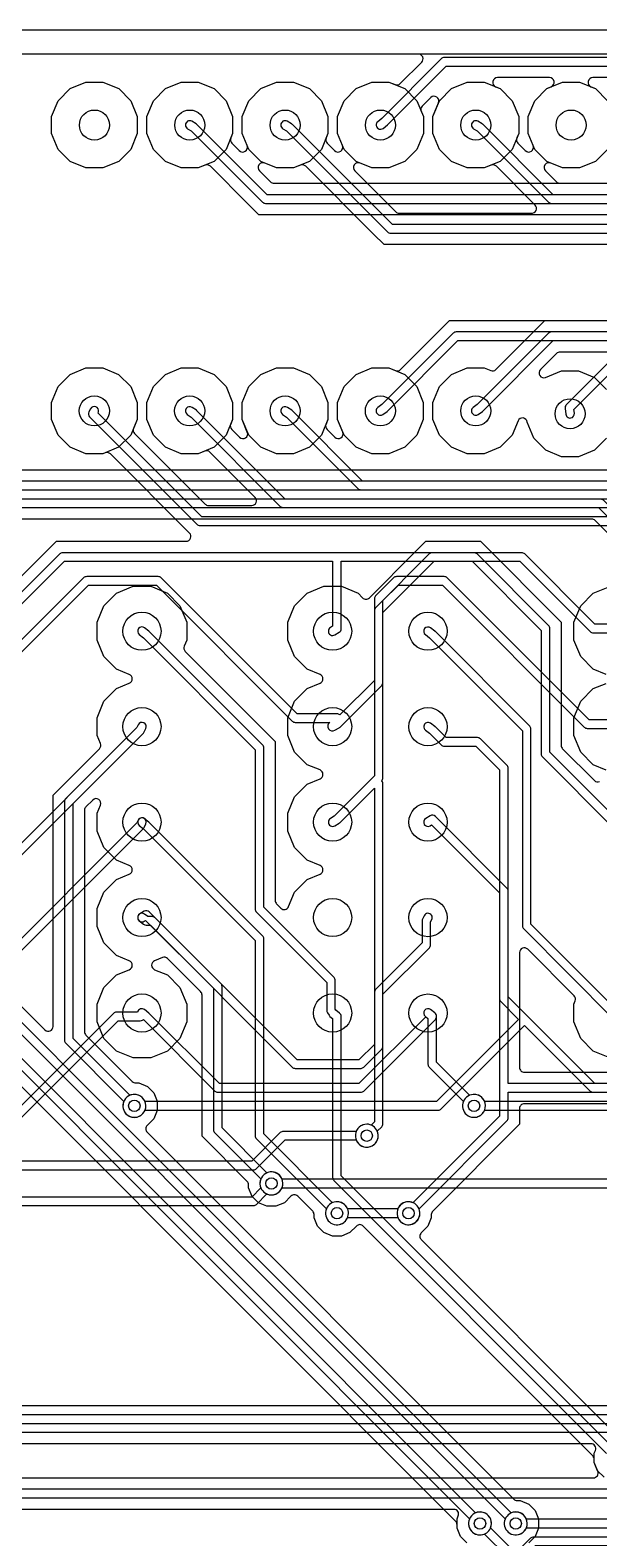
# Model space of a CAD drawing. Header units: millimetres. Extents: x -48 to 87, y -44 to 44.
# Drawn here: x -9.29 to 5.87, y 4.38 to 44.5 of the extents above; entities that cross this region are included whole.
import ezdxf

# ---------------------------------------------------------------- set-up
doc = ezdxf.new("R2010")
doc.units = ezdxf.units.MM

msp = doc.modelspace()

# ---------------------------------------------------------------- linework, layer by layer
at = {"layer": '16_copper'}
for points in [[(84.968, 43.865), (-46.07, 43.865, 0.019634), (-46.08, 43.865), (-46.279, 43.849, 0.05898), (-46.308, 43.843), (-46.686, 43.72, 0.078702), (-46.721, 43.702), (-47.043, 43.469, 0.078694), (-47.071, 43.441), (-47.304, 43.119, 0.078702), (-47.322, 43.084), (-47.445, 42.706, 0.05898), (-47.451, 42.677), (-47.467, 42.478, 0.019634), (-47.467, 42.468), (-47.467, -42.468, 0.019634)], [(28.666, 38.792), (0.144, 38.792), (-0.139, 39.075), (-0.139, 39.075), (-1.944, 40.88, 0.303353), (-2.082, 40.908), (-2.266, 40.832), (-2.72, 40.832), (-3.14, 41.006), (-3.462, 41.327), (-3.636, 41.747), (-3.636, 42.202), (-3.462, 42.622), (-3.14, 42.944), (-2.72, 43.118), (-2.266, 43.118), (-1.845, 42.944), (-1.524, 42.622), (-1.35, 42.202), (-1.35, 41.747), (-1.398, 41.631, 0.303353), (-1.371, 41.492), (-1.173, 41.294, 0.820688), (-0.965, 41.432), (-1.096, 41.747), (-1.096, 42.202), (-0.922, 42.622), (-0.6, 42.944), (-0.18, 43.118), (0.274, 43.118), (0.695, 42.944), (1.016, 42.622), (1.19, 42.202), (1.19, 41.747), (1.016, 41.327), (0.695, 41.006), (0.274, 40.832), (-0.18, 40.832), (-0.495, 40.962, 0.820688), (-0.634, 40.755), (0.454, 39.668, 0.198912), (0.544, 39.63), (4.079, 39.63, 0.021373), (4.092, 39.631), (4.1, 39.633, 0.329145), (4.205, 39.74), (4.205, 39.748, 0.253654), (4.147, 39.869), (3.136, 40.88, 0.303353), (2.998, 40.908), (2.814, 40.832), (2.36, 40.832), (1.94, 41.006), (1.618, 41.327), (1.444, 41.747), (1.444, 42.202), (1.618, 42.622), (1.94, 42.944), (2.36, 43.118), (2.814, 43.118), (3.235, 42.944), (3.556, 42.622), (3.73, 42.202), (3.73, 41.747), (3.682, 41.631, 0.303353), (3.709, 41.492), (3.907, 41.294, 0.820678), (4.115, 41.432), (3.984, 41.747), (3.984, 42.202), (4.158, 42.622), (4.48, 42.944), (4.9, 43.118), (5.354, 43.118), (5.775, 42.944), (6.096, 42.622)], [(28.778, 39.326), (0.365, 39.326), (-2.3, 41.991, 0.064972), (-2.324, 42.009), (-2.436, 42.074, 1), (-2.55, 41.876), (-2.452, 41.819), (0.237, 39.13, 0.198912), (0.318, 39.097), (28.845, 39.097)], [(6.096, 41.327), (5.775, 41.006), (5.354, 40.832), (4.9, 40.832), (4.585, 40.962, 0.820678), (4.446, 40.755), (4.74, 40.461, 0.198912), (4.83, 40.424), (27.603, 40.424, 0.198912)], [(6.069, 33.645), (5.748, 33.323), (5.327, 33.149), (4.873, 33.149), (4.453, 33.323), (4.131, 33.645), (3.956, 34.068, 0.776709), (3.713, 34.103), (3.554, 33.721), (3.233, 33.399), (2.813, 33.225), (2.358, 33.225), (1.938, 33.399), (1.617, 33.721), (1.443, 34.141), (1.443, 34.596), (1.617, 35.016), (1.938, 35.337), (2.358, 35.511), (2.813, 35.511), (2.986, 35.44, 0.303346), (3.124, 35.467), (4.43, 36.773), (9.381, 36.773)], [(9.207, 36.468), (4.604, 36.468, 0.198912), (4.523, 36.435), (2.625, 34.536), (2.519, 34.462), (2.5, 34.444), (2.484, 34.422), (2.475, 34.397), (2.471, 34.37), (2.474, 34.344), (2.483, 34.319), (2.497, 34.296), (2.516, 34.278), (2.539, 34.264), (2.564, 34.256), (2.591, 34.254), (2.617, 34.259), (2.652, 34.275), (2.765, 34.356, 0.042107), (2.78, 34.368), (4.651, 36.239), (9.093, 36.239)], [(8.661, 35.935), (4.83, 35.935, 0.198912), (4.74, 35.897), (4.309, 35.466, 0.820688), (4.447, 35.259), (4.873, 35.435), (5.327, 35.435), (5.748, 35.261), (6.069, 34.94)], [(-25.322, 32.622), (2.418, 4.882), (2.416, 4.88), (2.401, 4.834), (2.394, 4.786), (2.394, 4.739), (2.401, 4.691), (2.416, 4.645), (2.438, 4.603), (2.466, 4.564), (2.5, 4.53), (2.539, 4.502), (2.582, 4.48), (2.627, 4.465), (2.675, 4.458), (2.723, 4.458), (2.77, 4.465, 1), (2.627, 5.06), (2.582, 5.045), (2.579, 5.044), (-25.127, 32.75)], [(34.371, 20.718), (24.687, 30.402, 0.198912), (24.606, 30.436), (10.017, 30.436), (7.987, 32.466, 0.198912), (7.906, 32.499), (-10.367, 32.499)], [(-10.414, 32.271), (7.858, 32.271), (9.889, 30.24, 0.198912), (9.97, 30.207), (24.559, 30.207), (34.176, 20.59)], [(-14.891, 31.794), (5.858, 31.794), (7.888, 29.764, 0.198912), (7.969, 29.731), (24.4, 29.731), (33.699, 20.431)], [(33.895, 20.56), (24.528, 29.926, 0.198912), (24.448, 29.959), (8.017, 29.959), (5.986, 31.99, 0.198912), (5.905, 32.023), (-14.843, 32.023)], [(33.357, 20.342), (24.311, 29.389, 0.198912), (24.221, 29.426), (7.796, 29.426), (5.769, 31.452, 0.198912), (5.679, 31.49), (-15.064, 31.49)], [(-20.34, 29.346), (-8.891, 17.897, 0.668179), (-8.674, 17.987), (-8.674, 24.145), (-8.391, 24.428), (-7.44, 25.379, 0.303346), (-7.413, 25.517), (-7.5, 25.729), (-7.5, 26.204), (-7.318, 26.642), (-6.983, 26.978), (-6.643, 27.119, 0.668186), (-6.643, 27.353), (-6.983, 27.494), (-7.318, 27.83), (-7.5, 28.269), (-7.5, 28.744), (-7.318, 29.182), (-6.983, 29.518), (-6.544, 29.7), (-6.069, 29.7), (-5.63, 29.518), (-5.294, 29.182), (-5.113, 28.744), (-5.113, 28.269), (-5.179, 28.108, 0.303353), (-5.152, 27.969), (-3.039, 25.856), (-3.039, 25.856), (-2.756, 25.574), (-2.756, 21.34, 0.198908), (-2.719, 21.25), (-2.605, 21.136, 0.53452), (-2.398, 21.178), (-2.238, 21.562), (-1.903, 21.898), (-1.563, 22.039, 0.668183), (-1.563, 22.273), (-1.903, 22.414), (-2.238, 22.75), (-2.42, 23.189), (-2.42, 23.664), (-2.238, 24.102), (-1.903, 24.438), (-1.563, 24.579, 0.668183), (-1.563, 24.813), (-1.903, 24.954), (-2.238, 25.29), (-2.42, 25.729), (-2.42, 26.204), (-2.238, 26.642), (-1.903, 26.978), (-1.563, 27.119, 0.668183), (-1.563, 27.353), (-1.903, 27.494), (-2.238, 27.83), (-2.42, 28.269), (-2.42, 28.744), (-2.238, 29.182), (-1.903, 29.518), (-1.464, 29.7), (-0.989, 29.7), (-0.55, 29.518), (-0.428, 29.396, 0.414214), (-0.248, 29.396), (0.972, 30.616), (1.255, 30.899), (2.714, 30.899), (4.864, 28.749), (4.864, 25.467, 0.198912), (4.901, 25.378), (5.746, 24.533, 0.303346), (5.884, 24.506)], [(6.329, 23.519), (4.559, 25.289), (4.559, 28.575, 0.198912), (4.526, 28.656), (2.621, 30.561, 0.198912), (2.54, 30.594), (1.429, 30.594, 0.198912), (1.348, 30.561), (-0.081, 29.132, 0.198912), (-0.114, 29.051), (-0.114, 24.654), (-1.182, 23.586), (-1.285, 23.524, 1), (-1.168, 23.328), (-1.053, 23.397, 0.061625), (-1.03, 23.414), (-0.114, 24.33), (-0.114, 15.446), (-0.198, 15.362, 0.928698), (-0.477, 14.821), (-0.435, 14.799, 0.671538), (-0.036, 15.201), (0.081, 15.318, 0.198912), (0.114, 15.399), (0.114, 24.448, 0.117525), (0.102, 24.499), (0.087, 24.521, -0.000259), (0.083, 24.525), (0.082, 24.527, 0.194959), (0.114, 24.606), (0.114, 29.004), (1.476, 30.366), (2.493, 30.366), (4.331, 28.528), (4.331, 25.241, 0.198912), (4.364, 25.16), (6.269, 23.255, 0.513849)], [(-20.877, 29.129), (3.37, 4.882), (3.369, 4.88), (3.354, 4.834), (3.346, 4.786), (3.346, 4.739), (3.354, 4.691), (3.369, 4.645), (3.391, 4.603), (3.419, 4.564), (3.453, 4.53), (3.492, 4.502), (3.534, 4.48), (3.58, 4.465), (3.627, 4.458), (3.675, 4.458), (3.723, 4.465, 1), (3.58, 5.06), (3.534, 5.045), (3.532, 5.044), (-20.682, 29.257)], [(6.23, 6.79), (-0.997, 14.017), (-0.997, 18.256, 0.231028), (-1.041, 18.346), (-1.14, 18.424), (-1.156, 18.448), (-1.156, 19.209, 0.198912), (-1.189, 19.29), (-3.061, 21.161), (-3.061, 25.4, 0.198912), (-3.094, 25.481), (-6.11, 28.497, 0.030705), (-6.121, 28.506), (-6.236, 28.596, 1), (-6.377, 28.416), (-6.267, 28.33), (-3.289, 25.353), (-3.289, 21.114, 0.198912), (-3.256, 21.033), (-1.384, 19.161), (-1.384, 18.415, 0.141987), (-1.367, 18.354), (-1.323, 18.285, 0.086213), (-1.297, 18.256), (-1.226, 18.2), (-1.226, 13.97, 0.198912), (-1.192, 13.889), (6.069, 6.628)], [(6.329, 18.439), (4.058, 20.71), (4.058, 25.902, 0.198912), (4.024, 25.982), (1.51, 28.497, 0.03247), (1.498, 28.507), (1.383, 28.595, 1), (1.244, 28.414), (1.353, 28.33), (3.829, 25.854), (3.829, 20.663, 0.198912), (3.863, 20.582), (6.269, 18.175)], [(6.057, 24.812), (5.717, 24.953), (5.382, 25.289), (5.2, 25.727), (5.2, 26.202), (5.382, 26.641), (5.717, 26.977), (6.057, 27.117, 0.668186)], [(6.005, 5.992), (5.833, 6.163), (5.74, 6.387), (5.74, 6.473, 0.198912), (5.703, 6.563), (-0.41, 12.677, 0.414214), (-0.59, 12.677), (-0.766, 12.501), (-0.99, 12.408), (-1.233, 12.408), (-1.457, 12.501), (-1.628, 12.672), (-1.721, 12.896), (-1.721, 12.982, 0.198912), (-1.758, 13.072), (-2.157, 13.47, 0.414214), (-2.336, 13.47), (-2.512, 13.294), (-2.736, 13.202), (-2.979, 13.202), (-3.203, 13.294), (-3.374, 13.466), (-3.467, 13.69), (-3.467, 13.776, 0.198912), (-3.504, 13.865), (-4.705, 15.066), (-4.705, 18.824, 0.198912), (-4.743, 18.914), (-5.622, 19.793, 0.303344), (-5.76, 19.82), (-5.97, 19.733, 0.668186), (-5.97, 19.499), (-5.63, 19.358), (-5.294, 19.022), (-5.113, 18.584), (-5.113, 18.109), (-5.294, 17.67), (-5.63, 17.334), (-6.069, 17.152), (-6.544, 17.152), (-6.983, 17.334), (-7.318, 17.67), (-7.5, 18.109), (-7.5, 18.584), (-7.318, 19.022), (-6.983, 19.358), (-6.643, 19.499, 0.668186), (-6.643, 19.733), (-6.983, 19.874), (-7.318, 20.21), (-7.5, 20.649), (-7.5, 21.124), (-7.318, 21.562), (-6.983, 21.898), (-6.643, 22.039, 0.668186), (-6.643, 22.273), (-6.983, 22.414), (-7.318, 22.75), (-7.5, 23.189), (-7.5, 23.664), (-7.412, 23.876, 0.820678), (-7.619, 24.014), (-7.799, 23.835, 0.198912), (-7.836, 23.745), (-7.836, 17.847, 0.198912), (-7.799, 17.758), (-6.563, 16.522, 0.198912), (-6.473, 16.485), (-6.387, 16.485), (-6.163, 16.392), (-5.992, 16.22), (-5.899, 15.996), (-5.899, 15.754), (-5.992, 15.53), (-6.168, 15.354, 0.414214), (-6.168, 15.174), (3.597, 5.409, 0.198912), (3.687, 5.372), (3.773, 5.372), (3.997, 5.279), (4.168, 5.108), (4.261, 4.884), (4.261, 4.641), (4.168, 4.417), (3.997, 4.246)], [(2.353, 4.246), (2.182, 4.417), (2.089, 4.641), (2.089, 4.727, 0.198912), (2.052, 4.817), (-14.857, 21.725, 0.414224)], [(6.156, 17.151), (5.717, 17.333), (5.382, 17.669), (5.2, 18.107), (5.2, 18.582), (5.235, 18.668, 0.303346), (5.208, 18.806), (3.97, 20.044, 0.668179), (3.753, 19.954), (3.753, 16.897, 0.414214), (3.88, 16.77), (6.918, 16.77, 0.198912)], [(7.317, 15.932), (3.88, 15.932, 0.414214), (3.753, 15.805), (3.753, 15.384), (1.441, 13.072, 0.198912), (1.403, 12.982), (1.403, 12.896), (1.311, 12.672), (1.135, 12.496, 0.414214), (1.135, 12.317), (6.296, 7.156, 0.198912)]]:
    msp.add_lwpolyline(points, format="xyb", dxfattribs=at)
for points in [[(-7.8, 40.832), (-8.22, 41.006), (-8.542, 41.327), (-8.716, 41.747), (-8.716, 42.202), (-8.542, 42.622), (-8.22, 42.944), (-7.8, 43.118), (-7.346, 43.118), (-6.925, 42.944), (-6.604, 42.622), (-6.43, 42.202), (-6.43, 41.747), (-6.604, 41.327), (-6.925, 41.006), (-7.346, 40.832)], [(-5.26, 40.832), (-5.68, 41.006), (-6.002, 41.327), (-6.176, 41.747), (-6.176, 42.202), (-6.002, 42.622), (-5.68, 42.944), (-5.26, 43.118), (-4.806, 43.118), (-4.385, 42.944), (-4.064, 42.622), (-3.89, 42.202), (-3.89, 41.747), (-4.064, 41.327), (-4.385, 41.006), (-4.806, 40.832)], [(-7.802, 33.225), (-8.222, 33.399), (-8.543, 33.721), (-8.717, 34.141), (-8.717, 34.596), (-8.543, 35.016), (-8.222, 35.337), (-7.802, 35.511), (-7.347, 35.511), (-6.927, 35.337), (-6.606, 35.016), (-6.432, 34.596), (-6.432, 34.141), (-6.606, 33.721), (-6.927, 33.399), (-7.347, 33.225)], [(-5.262, 33.225), (-5.682, 33.399), (-6.003, 33.721), (-6.177, 34.141), (-6.177, 34.596), (-6.003, 35.016), (-5.682, 35.337), (-5.262, 35.511), (-4.807, 35.511), (-4.387, 35.337), (-4.066, 35.016), (-3.892, 34.596), (-3.892, 34.141), (-4.066, 33.721), (-4.387, 33.399), (-4.807, 33.225)], [(-2.722, 33.225), (-3.142, 33.399), (-3.463, 33.721), (-3.637, 34.141), (-3.637, 34.596), (-3.463, 35.016), (-3.142, 35.337), (-2.722, 35.511), (-2.267, 35.511), (-1.847, 35.337), (-1.526, 35.016), (-1.352, 34.596), (-1.352, 34.141), (-1.526, 33.721), (-1.847, 33.399), (-2.267, 33.225)], [(-0.182, 33.225), (-0.602, 33.399), (-0.923, 33.721), (-1.097, 34.141), (-1.097, 34.596), (-0.923, 35.016), (-0.602, 35.337), (-0.182, 35.511), (0.273, 35.511), (0.693, 35.337), (1.014, 35.016), (1.188, 34.596), (1.188, 34.141), (1.014, 33.721), (0.693, 33.399), (0.273, 33.225)]]:
    msp.add_lwpolyline(points, close=True, dxfattribs=at)
for points in [[(28.17, 39.708, 1), (28.027, 40.302), (27.982, 40.287, 0.201323), (27.815, 40.119), (4.651, 40.119), (2.78, 41.991, 0.064972), (2.756, 42.009), (2.644, 42.074, 1), (2.53, 41.876), (2.628, 41.819), (4.523, 39.924, 0.198912), (4.604, 39.891), (27.815, 39.891), (27.816, 39.888), (27.838, 39.845), (27.866, 39.806), (27.9, 39.773), (27.939, 39.744), (27.982, 39.723), (28.027, 39.708), (28.075, 39.7), (28.123, 39.7)], [(-6.437, 15.578, 1), (-6.58, 16.172), (-6.626, 16.157), (-6.628, 16.156), (-8.141, 17.669), (-8.141, 23.924), (-6.269, 25.795, 0.083597), (-6.247, 25.826), (-6.204, 25.916, 1), (-6.409, 26.016), (-6.444, 25.943), (-8.336, 24.052, 0.198912), (-8.369, 23.971), (-8.369, 17.621, 0.198912), (-8.336, 17.54), (-6.79, 15.995), (-6.791, 15.992), (-6.806, 15.946), (-6.814, 15.899), (-6.814, 15.851), (-6.806, 15.804), (-6.791, 15.758), (-6.769, 15.715), (-6.741, 15.676), (-6.707, 15.643), (-6.669, 15.614), (-6.626, 15.593), (-6.58, 15.578), (-6.533, 15.57), (-6.485, 15.57)], [(0.913, 13.299, 0.928698), (0.634, 12.757), (0.677, 12.735, 0.671538), (1.075, 13.137), (3.415, 15.477, 0.198912), (3.448, 15.558), (3.448, 16.237), (7.144, 16.237, 0.198912), (7.225, 16.27), (14.644, 23.69, 0.928698), (14.924, 24.232), (14.881, 24.254, 0.671538), (14.483, 23.852), (7.096, 16.466), (3.448, 16.466), (3.448, 21.59, 0.198912), (3.415, 21.671), (1.51, 23.576, 0.346125), (1.369, 23.593), (1.254, 23.522, 1), (1.373, 23.327), (1.411, 23.351), (3.219, 21.543), (3.219, 15.605)], [(-1.04, 12.72, 1), (-1.183, 13.315), (-1.228, 13.3), (-1.231, 13.299), (-3.061, 15.129), (-3.061, 20.32, 0.198912), (-3.094, 20.401), (-6.11, 23.417, 0.030705), (-6.121, 23.426), (-6.236, 23.516, 1), (-6.377, 23.336), (-6.267, 23.25), (-3.289, 20.273), (-3.289, 15.081, 0.198912), (-3.256, 15), (-1.392, 13.137), (-1.394, 13.135), (-1.409, 13.089), (-1.416, 13.041), (-1.416, 12.994), (-1.409, 12.946), (-1.394, 12.9), (-1.372, 12.858), (-1.344, 12.819), (-1.31, 12.785), (-1.271, 12.757), (-1.228, 12.735), (-1.183, 12.72), (-1.135, 12.713), (-1.087, 12.713)], [(-2.786, 13.514, 1), (-2.929, 14.109), (-2.975, 14.094), (-2.977, 14.092), (-4.172, 15.287), (-4.172, 19.05, 0.198912), (-4.205, 19.131), (-6.11, 21.036, 0.343813), (-6.25, 21.053), (-6.365, 20.984, 1), (-6.248, 20.788), (-6.209, 20.811), (-4.401, 19.003), (-4.401, 15.24, 0.198912), (-4.367, 15.159), (-3.139, 13.931), (-3.14, 13.928), (-3.155, 13.883), (-3.162, 13.835), (-3.162, 13.787), (-3.155, 13.74), (-3.14, 13.694), (-3.118, 13.652), (-3.09, 13.613), (-3.056, 13.579), (-3.017, 13.551), (-2.975, 13.529), (-2.929, 13.514), (-2.881, 13.506), (-2.834, 13.506)], [(2.611, 15.578, 1), (2.469, 16.172), (2.423, 16.157), (2.42, 16.156), (1.543, 17.034), (1.543, 18.256, 0.232886), (1.498, 18.347), (1.383, 18.435, 1), (1.244, 18.254), (1.314, 18.2), (1.314, 16.986, 0.198912), (1.348, 16.905), (2.259, 15.995), (2.258, 15.992), (2.243, 15.946), (2.235, 15.899), (2.235, 15.851), (2.243, 15.804), (2.258, 15.758), (2.279, 15.715), (2.308, 15.676), (2.341, 15.643), (2.38, 15.614), (2.423, 15.593), (2.469, 15.578), (2.516, 15.57), (2.564, 15.57)]]:
    msp.add_lwpolyline(points, format="xyb", close=True, dxfattribs=at)
for points in [[(-10.188, 32.804), (8.079, 32.804)], [(6.057, 27.352), (5.717, 27.493), (5.382, 27.829), (5.2, 28.267), (5.2, 28.742), (5.382, 29.181), (5.717, 29.517), (6.156, 29.699)]]:
    msp.add_lwpolyline(points, dxfattribs=at)
at = {"layer": '1_copper'}
for points in [[(6.096, 41.327), (5.775, 41.006), (5.354, 40.832), (4.9, 40.832), (4.48, 41.006), (4.158, 41.327), (3.984, 41.747), (3.984, 42.202), (4.158, 42.622), (4.48, 42.944), (4.598, 42.993, 0.820683), (4.549, 43.237), (3.165, 43.237, 0.820683), (3.116, 42.993), (3.235, 42.944), (3.556, 42.622), (3.73, 42.202), (3.73, 41.747), (3.556, 41.327), (3.235, 41.006), (2.814, 40.832), (2.36, 40.832), (1.94, 41.006), (1.618, 41.327), (1.444, 41.747), (1.444, 42.202), (1.595, 42.567, 0.820678), (1.388, 42.705), (1.161, 42.478, 0.303353), (1.133, 42.34), (1.19, 42.202), (1.19, 41.747), (1.016, 41.327), (0.695, 41.006), (0.274, 40.832), (-0.18, 40.832), (-0.6, 41.006), (-0.922, 41.327), (-1.096, 41.747), (-1.096, 42.202), (-0.922, 42.622), (-0.6, 42.944), (-0.18, 43.118), (0.274, 43.118), (0.437, 43.05, 0.303353), (0.575, 43.078), (1.146, 43.648, 0.668179), (1.056, 43.865), (-46.07, 43.865, 0.019634)], [(8.572, 43.771), (1.746, 43.771, 0.198912), (1.665, 43.737), (0.081, 42.153), (-0.026, 42.062), (-0.045, 42.043), (-0.058, 42.02), (-0.066, 41.994), (-0.067, 41.967), (-0.062, 41.941), (-0.051, 41.917), (-0.035, 41.896), (-0.015, 41.879), (0.009, 41.867), (0.035, 41.861), (0.062, 41.861, 0.142937), (0.121, 41.887), (0.232, 41.981, 0.021475), (0.24, 41.988), (1.794, 43.542), (8.525, 43.542)], [(26.761, 39.586), (-3.19, 39.586), (-3.473, 39.869), (-4.484, 40.88, 0.303353), (-4.622, 40.908), (-4.806, 40.832), (-5.26, 40.832), (-5.68, 41.006), (-6.002, 41.327), (-6.176, 41.747), (-6.176, 42.202), (-6.002, 42.622), (-5.68, 42.944), (-5.26, 43.118), (-4.806, 43.118), (-4.385, 42.944), (-4.064, 42.622), (-3.89, 42.202), (-3.89, 41.747), (-3.938, 41.631, 0.303353), (-3.911, 41.492), (-3.713, 41.294, 0.820688), (-3.505, 41.432), (-3.636, 41.747), (-3.636, 42.202), (-3.462, 42.622), (-3.14, 42.944), (-2.72, 43.118), (-2.266, 43.118), (-1.845, 42.944), (-1.524, 42.622), (-1.35, 42.202), (-1.35, 41.747), (-1.524, 41.327), (-1.845, 41.006), (-2.266, 40.832), (-2.72, 40.832), (-3.035, 40.962, 0.820688), (-3.174, 40.755), (-2.88, 40.461, 0.198912), (-2.79, 40.424), (25.669, 40.424, 0.668179)], [(7.089, 43.237), (5.705, 43.237, 0.820683), (5.656, 42.993), (5.775, 42.944), (6.096, 42.622)], [(26.712, 40.119), (-2.969, 40.119), (-4.84, 41.991, 0.064972), (-4.864, 42.009), (-4.976, 42.074, 1), (-5.09, 41.876), (-4.992, 41.819), (-3.097, 39.924, 0.198912), (-3.016, 39.891), (26.829, 39.891, 0.19425)], [(-18.562, 20.925), (-8.87, 30.616), (-8.587, 30.899), (-5.128, 30.899, 0.668179), (-5.039, 31.116), (-7.146, 33.224, 0.303353), (-7.285, 33.251), (-7.347, 33.225), (-7.802, 33.225), (-8.222, 33.399), (-8.543, 33.721), (-8.717, 34.141), (-8.717, 34.596), (-8.543, 35.016), (-8.222, 35.337), (-7.802, 35.511), (-7.347, 35.511), (-6.927, 35.337), (-6.606, 35.016), (-6.432, 34.596), (-6.432, 34.141), (-6.53, 33.903, 0.303346), (-6.502, 33.765), (-4.626, 31.889, 0.198912), (-4.536, 31.852), (-3.382, 31.852, 0.668179), (-3.292, 32.068), (-4.494, 33.27, 0.303346), (-4.633, 33.298), (-4.807, 33.225), (-5.262, 33.225), (-5.682, 33.399), (-6.003, 33.721), (-6.177, 34.141), (-6.177, 34.596), (-6.003, 35.016), (-5.682, 35.337), (-5.262, 35.511), (-4.807, 35.511), (-4.387, 35.337), (-4.066, 35.016), (-3.892, 34.596), (-3.892, 34.141), (-3.943, 34.016, 0.303346), (-3.916, 33.877), (-3.706, 33.667, 0.820688), (-3.499, 33.805), (-3.637, 34.141), (-3.637, 34.596), (-3.463, 35.016), (-3.142, 35.337), (-2.722, 35.511), (-2.267, 35.511), (-1.847, 35.337), (-1.526, 35.016), (-1.352, 34.596), (-1.352, 34.141), (-1.403, 34.016, 0.303346), (-1.376, 33.877), (-1.166, 33.667, 0.820678), (-0.959, 33.805), (-1.097, 34.141), (-1.097, 34.596), (-0.923, 35.016), (-0.602, 35.337), (-0.182, 35.511), (0.273, 35.511), (0.446, 35.44, 0.303346), (0.584, 35.467), (1.607, 36.49), (1.89, 36.773), (28.749, 36.773)], [(28.575, 36.468), (2.064, 36.468, 0.198912), (1.983, 36.435), (0.085, 34.536), (-0.021, 34.462), (-0.04, 34.444), (-0.056, 34.422), (-0.065, 34.397), (-0.069, 34.37), (-0.066, 34.344), (-0.057, 34.319), (-0.043, 34.296), (-0.024, 34.278), (-0.001, 34.264), (0.024, 34.256), (0.051, 34.254), (0.077, 34.259), (0.112, 34.275), (0.225, 34.356, 0.042107), (0.24, 34.368), (2.111, 36.239), (28.528, 36.239)], [(52.864, 26.943), (12.112, 26.943), (7.542, 31.513, 0.198912), (7.461, 31.547), (-4.715, 31.547), (-7.477, 34.309, 0.855891), (-7.649, 34.455), (-7.673, 34.426), (-7.719, 34.347, 0.340082), (-7.701, 34.209), (-4.843, 31.352, 0.198912), (-4.763, 31.318), (7.414, 31.318), (11.984, 26.748, 0.198912), (12.065, 26.714), (52.816, 26.714)], [(36.513, 32.023), (28.065, 32.023, 0.674905), (27.498, 32.023), (-2.493, 32.023), (-4.84, 34.371, 0.044998), (-4.856, 34.384), (-4.969, 34.462, 1), (-5.1, 34.274), (-4.995, 34.202), (-2.621, 31.828, 0.198912), (-2.54, 31.794), (27.498, 31.794, 0.674905), (28.065, 31.794), (36.465, 31.794)], [(25.988, 32.499), (-0.429, 32.499), (-2.3, 34.371, 0.044998), (-2.316, 34.384), (-2.429, 34.462, 1), (-2.56, 34.274), (-2.455, 34.202), (-0.557, 32.304, 0.198912), (-0.476, 32.271), (26.035, 32.271, 0.198912)], [(41.434, 25.673), (9.731, 25.673), (6.907, 28.497, 0.198912), (6.826, 28.531), (6.548, 28.531), (6.48, 28.583), (6.447, 28.635, 0.259343), (6.35, 28.689), (5.762, 28.689), (3.891, 30.561, 0.198912), (3.81, 30.594), (-8.414, 30.594), (-8.426, 30.593, 0.170821), (-8.495, 30.561), (-18.971, 20.085)], [(-18.761, 19.971), (-8.366, 30.366), (-1.226, 30.366), (-1.226, 28.64), (-1.285, 28.604, 1), (-1.168, 28.408), (-1.053, 28.477, 0.264928), (-0.997, 28.575), (-0.997, 30.366), (3.763, 30.366), (5.634, 28.494, 0.198912), (5.715, 28.461), (6.286, 28.461, 0.131966), (6.324, 28.414), (6.439, 28.326, 0.165374), (6.509, 28.302), (6.779, 28.302), (9.603, 25.478, 0.198912), (9.684, 25.444), (41.386, 25.444)], [(6.35, 26.149), (5.604, 26.149), (1.827, 29.926, 0.198912), (1.746, 29.959), (0.476, 29.959, 0.198912), (0.395, 29.926), (-0.081, 29.45, 0.198912), (-0.114, 29.369), (-0.114, 27.194), (-1.032, 26.276, 0.194248), (-1.111, 26.308), (-2.175, 26.308), (-5.793, 29.926, 0.198912), (-5.874, 29.959), (-7.779, 29.959, 0.198912), (-7.86, 29.926), (-15.438, 22.347)], [(-15.276, 22.186), (-7.731, 29.731), (-5.921, 29.731), (-2.303, 26.113, 0.198912), (-2.223, 26.079), (-1.297, 26.079, 0.990637), (-1.168, 25.868), (-1.053, 25.937, 0.061625), (-1.03, 25.954), (0.081, 27.065, 0.198912), (0.114, 27.146), (0.114, 29.321), (0.524, 29.731), (1.699, 29.731), (5.475, 25.954, 0.198912), (5.556, 25.921), (6.286, 25.921)], [(-13.73, 18.334), (-6.269, 25.795, 0.083597), (-6.247, 25.826), (-6.204, 25.916, 1), (-6.409, 26.016), (-6.444, 25.943), (-13.859, 18.529)], [(9.001, 16.466), (5.762, 16.466), (3.448, 18.78), (3.448, 24.86, 0.198912), (3.415, 24.941), (2.716, 25.64, 0.198912), (2.635, 25.673), (1.794, 25.673), (1.51, 25.957, 0.03247), (1.498, 25.967), (1.383, 26.055, 1), (1.244, 25.874), (1.353, 25.79), (1.665, 25.478, 0.198912), (1.746, 25.444), (2.588, 25.444), (3.219, 24.813), (3.219, 18.733, 0.198912), (3.253, 18.652), (3.728, 18.177), (1.54, 15.989), (-6.225, 15.989, 0.9287), (-6.806, 15.804), (-6.791, 15.758, 0.671536), (-6.225, 15.761), (1.588, 15.761, 0.198912), (1.668, 15.794), (3.889, 18.015), (5.634, 16.27, 0.198912), (5.715, 16.237), (9.049, 16.237, 0.198912)], [(-13.73, 15.794), (-6.269, 23.255, 0.083597), (-6.247, 23.286), (-6.204, 23.376, 1), (-6.409, 23.476), (-6.444, 23.403), (-13.859, 15.989)], [(32.703, 21.387), (15.875, 21.387, 0.198912), (15.794, 21.353), (8.366, 13.926), (-2.574, 13.926, 0.9287), (-3.155, 13.74), (-3.14, 13.694), (-3.139, 13.692), (-3.381, 13.449), (-19.367, 13.449, 0.198912)], [(-19.32, 13.221), (-3.334, 13.221, 0.198912), (-3.253, 13.254), (-2.977, 13.53, 0.419656), (-2.574, 13.697), (8.414, 13.697, 0.198912), (8.495, 13.73), (15.922, 21.158), (32.655, 21.158)], [(-9.879, 15.201), (-6.938, 18.142), (-6.35, 18.142, 0.128066), (-6.294, 18.157), (-6.29, 18.159, 0.017306), (-6.267, 18.17), (-4.367, 16.27, 0.198912), (-4.286, 16.237), (-0.476, 16.237, 0.198912), (-0.395, 16.27), (1.51, 18.175, 0.452773), (1.498, 18.347), (1.383, 18.435, 1), (1.244, 18.254), (1.256, 18.245), (-0.524, 16.466), (-4.239, 16.466), (-6.11, 18.337, 0.030705), (-6.121, 18.346), (-6.236, 18.436, 0.554199), (-6.422, 18.371), (-6.985, 18.371, 0.198912), (-7.066, 18.337), (-10.04, 15.362)], [(9.478, 15.989), (2.823, 15.989), (2.822, 15.992), (2.801, 16.035), (2.772, 16.074), (2.739, 16.107), (2.7, 16.136), (2.657, 16.157), (2.611, 16.172), (2.564, 16.18), (2.516, 16.18), (2.469, 16.172), (2.423, 16.157), (2.38, 16.136), (2.341, 16.107), (2.308, 16.074), (2.279, 16.035), (2.258, 15.992), (2.243, 15.946), (2.235, 15.899), (2.235, 15.851), (2.243, 15.804), (2.258, 15.758), (2.279, 15.715), (2.308, 15.676), (2.341, 15.643), (2.38, 15.614), (2.423, 15.593), (2.469, 15.578), (2.516, 15.57), (2.564, 15.57), (2.611, 15.578, 0.242531), (2.823, 15.761), (9.525, 15.761, 0.198912)], [(-18.415, 14.173), (-3.334, 14.173, 0.198912), (-3.253, 14.207), (-2.493, 14.967), (-0.601, 14.967, 0.9287), (-0.02, 15.153), (-0.035, 15.198, 0.671536), (-0.601, 15.196), (-2.54, 15.196, 0.198912), (-2.621, 15.162), (-3.381, 14.402), (-18.368, 14.402)], [(33.29, 7.893), (-14.24, 7.893), (-17.223, 10.876, 0.198912), (-17.304, 10.909), (-19.367, 10.909, 0.198912), (-19.448, 10.876), (-22.59, 7.734), (-24.559, 7.734), (-26.3, 9.476, 0.594571), (-26.406, 9.646), (-26.518, 9.639, 0.646416), (-26.592, 9.444), (-24.687, 7.539, 0.198912), (-24.606, 7.506), (-22.543, 7.506), (-22.53, 7.507, 0.170821), (-22.462, 7.539), (-19.32, 10.681), (-17.351, 10.681), (-14.368, 7.698, 0.198912), (-14.288, 7.664), (33.337, 7.664, 0.198912)], [(41.386, 7.417), (-15.351, 7.417), (-17.699, 9.765, 0.198912), (-17.78, 9.798), (-18.733, 9.798, 0.309935), (-18.839, 9.725), (-18.897, 9.575, 1), (-18.684, 9.492), (-18.654, 9.569), (-17.827, 9.569), (-15.48, 7.222, 0.198912), (-15.399, 7.188), (41.434, 7.188)], [(-40.655, 5.975), (5.721, 5.975, 0.534518), (5.838, 6.151), (5.74, 6.387), (5.74, 6.63), (5.773, 6.708, 0.534511), (5.655, 6.883), (-15.572, 6.883)], [(2.353, 4.246), (2.182, 4.417), (2.089, 4.641), (2.089, 4.884), (2.121, 4.962, 0.534511), (2.004, 5.137), (-40.255, 5.137, 0.198912), (-40.345, 5.1), (-40.946, 4.499, 0.414214), (-40.946, 4.319)], [(37.1, 4.401), (4.128, 4.401, 0.198912), (4.047, 4.367), (3.763, 4.083), (3.54, 4.083), (2.98, 4.643, 0.928698), (2.438, 4.922), (2.416, 4.88, 0.671538), (2.818, 4.481), (3.412, 3.888, 0.198912), (3.493, 3.854), (3.81, 3.854), (3.822, 3.856, 0.170821), (3.891, 3.888), (4.175, 4.172), (37.148, 4.172, 0.198912)], [(36.624, 4.877), (3.935, 4.877), (3.934, 4.88), (3.912, 4.922), (3.884, 4.961), (3.85, 4.995), (3.811, 5.023), (3.768, 5.045), (3.723, 5.06), (3.675, 5.067), (3.627, 5.067), (3.58, 5.06), (3.534, 5.045), (3.492, 5.023), (3.453, 4.995), (3.419, 4.961), (3.391, 4.922), (3.369, 4.88), (3.354, 4.834), (3.346, 4.786), (3.346, 4.739), (3.354, 4.691), (3.369, 4.645), (3.391, 4.603), (3.419, 4.564), (3.453, 4.53), (3.492, 4.502), (3.534, 4.48), (3.58, 4.465), (3.627, 4.458), (3.675, 4.458), (3.723, 4.465, 0.242531), (3.935, 4.648), (36.671, 4.648, 0.198912)]]:
    msp.add_lwpolyline(points, format="xyb", dxfattribs=at)
msp.add_lwpolyline([(-7.8, 40.832), (-8.22, 41.006), (-8.542, 41.327), (-8.716, 41.747), (-8.716, 42.202), (-8.542, 42.622), (-8.22, 42.944), (-7.8, 43.118), (-7.346, 43.118), (-6.925, 42.944), (-6.604, 42.622), (-6.43, 42.202), (-6.43, 41.747), (-6.604, 41.327), (-6.925, 41.006), (-7.346, 40.832)], close=True, dxfattribs=at)
for points in [[(5.122, 34.18, 0.394719), (5.213, 34.307), (5.201, 34.408), (6.556, 35.763), (9.636, 35.763), (9.72, 35.68, 0.928698), (10.262, 35.4), (10.284, 35.443, 0.671538), (9.882, 35.841), (9.765, 35.958, 0.198912), (9.684, 35.992), (6.509, 35.992, 0.198912), (6.428, 35.958), (4.999, 34.53, 0.232324), (4.967, 34.434), (4.987, 34.278), (4.993, 34.252), (5.005, 34.228), (5.023, 34.208), (5.045, 34.192), (5.069, 34.182), (5.096, 34.178)], [(-0.464, 16.873, 0.170821), (-0.395, 16.905), (0.081, 17.382, 0.198912), (0.114, 17.463), (0.114, 18.844), (1.351, 20.08, 0.198912), (1.384, 20.161), (1.384, 20.77), (1.416, 20.834, 1), (1.211, 20.935), (1.167, 20.847, 0.114885), (1.156, 20.796), (1.156, 20.209), (-0.081, 18.972, 0.198912), (-0.114, 18.891), (-0.114, 17.51), (-0.524, 17.101), (-2.175, 17.101), (-5.952, 20.877, 0.198912), (-6.033, 20.911), (-6.152, 20.911), (-6.236, 20.976, 1), (-6.377, 20.796), (-6.262, 20.706, 0.167187), (-6.191, 20.682), (-6.08, 20.682), (-2.303, 16.905, 0.198912), (-2.223, 16.872), (-0.476, 16.872)], [(-1.04, 12.72, 0.242531), (-0.828, 12.903), (0.51, 12.903, 0.9287), (1.091, 13.089), (1.076, 13.135, 0.671536), (0.51, 13.132), (-0.828, 13.132), (-0.829, 13.135), (-0.851, 13.177), (-0.879, 13.216), (-0.913, 13.25), (-0.952, 13.278), (-0.994, 13.3), (-1.04, 13.315), (-1.087, 13.322), (-1.135, 13.322), (-1.183, 13.315), (-1.228, 13.3), (-1.271, 13.278), (-1.31, 13.25), (-1.344, 13.216), (-1.372, 13.177), (-1.394, 13.135), (-1.409, 13.089), (-1.416, 13.041), (-1.416, 12.994), (-1.409, 12.946), (-1.394, 12.9), (-1.372, 12.858), (-1.344, 12.819), (-1.31, 12.785), (-1.271, 12.757), (-1.228, 12.735), (-1.183, 12.72), (-1.135, 12.713), (-1.087, 12.713)], [(-41.564, 2.785, 0.871919), (-41.58, 4.296), (-40.434, 5.442), (12.018, 5.442), (12.302, 5.158, 0.198912), (12.383, 5.124), (31.433, 5.124, 0.198912), (31.513, 5.158), (31.63, 5.275, 0.928698), (31.91, 5.817), (31.867, 5.839, 0.671538), (31.469, 5.437), (31.385, 5.353), (12.43, 5.353), (12.146, 5.637, 0.198912), (12.065, 5.671), (-40.481, 5.671, 0.198912), (-40.562, 5.637), (-41.897, 4.302), (-43.237, 4.302, 0.95208), (-43.237, 2.778), (-41.638, 2.778)]]:
    msp.add_lwpolyline(points, format="xyb", close=True, dxfattribs=at)
at = {"layer": 'drills_PTH'}
for centre, radius in [((-7.573, 41.975), 0.4), ((-5.033, 41.975), 0.4), ((-2.493, 41.975), 0.4), ((0.047, 41.975), 0.4), ((2.587, 41.975), 0.4), ((5.127, 41.975), 0.4), ((-7.575, 34.368), 0.4), ((-5.035, 34.368), 0.4), ((-2.494, 34.368), 0.4), ((0.045, 34.368), 0.4), ((2.586, 34.368), 0.4), ((5.1, 34.292), 0.4), ((-6.306, 28.506), 0.508), ((-1.226, 28.506), 0.508), ((1.314, 28.505), 0.508), ((-6.306, 25.966), 0.508), ((-1.226, 25.966), 0.508), ((1.314, 25.965), 0.508), ((-6.306, 23.426), 0.508), ((-1.226, 23.426), 0.508), ((1.314, 23.425), 0.508), ((-6.306, 20.886), 0.508), ((-1.226, 20.886), 0.508), ((1.314, 20.885), 0.508), ((-6.306, 18.346), 0.508), ((-1.226, 18.346), 0.508), ((1.314, 18.345), 0.508)]:
    msp.add_circle(centre, radius, dxfattribs=at)
at = {"layer": 'drills_via_1_16'}
for centre in [(-6.509, 15.875), (2.54, 15.875), (-0.318, 15.081), (-2.857, 13.811), (-1.111, 13.018), (0.794, 13.018), (2.699, 4.763), (3.651, 4.763)]:
    msp.add_circle(centre, 0.152, dxfattribs=at)
at = {"layer": 'outline'}
msp.add_lwpolyline([(84.968, 44.5), (-46.07, 44.5), (-46.247, 44.492), (-46.423, 44.469), (-46.596, 44.431), (-46.765, 44.377), (-46.929, 44.31), (-47.086, 44.228), (-47.236, 44.133), (-47.376, 44.025), (-47.507, 43.905), (-47.627, 43.774), (-47.735, 43.634), (-47.83, 43.484), (-47.912, 43.327), (-47.979, 43.163), (-48.033, 42.994), (-48.071, 42.821), (-48.094, 42.645), (-48.102, 42.468), (-48.102, -42.468)], dxfattribs=at)

doc.saveas('drawing.dxf')
